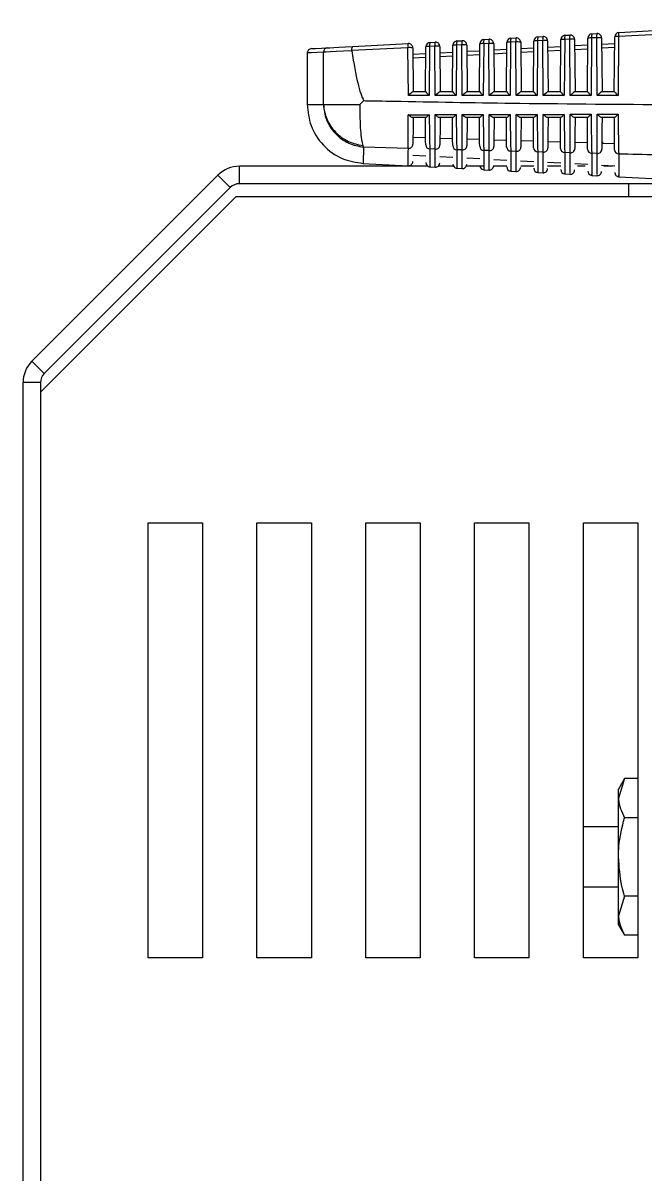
# Model space of a CAD drawing. Extents: x 11 to 120, y 2 to 94.
# Drawn here: x 49.449 to 50.88, y 9.498 to 12.147 of the extents above; entities that cross this region are included whole.
import ezdxf

# ---------------------------------------------------------------- set-up
doc = ezdxf.new("R2010")
doc.units = 0
doc.header["$MEASUREMENT"] = 0
doc.layers.add('OBJECT', color=7, linetype='CONTINUOUS')

msp = doc.modelspace()

# ---------------------------------------------------------------- linework, layer by layer
at = {"layer": 'OBJECT'}
for p, q in [((51.2256, 12.1375), (50.817, 12.1159)), ((50.8177, 12.1254), (51.2265, 12.147)), ((50.4455, 12.1057), (50.4574, 12.1063)), ((50.5076, 12.109), (50.5194, 12.1096)), ((50.5696, 12.1123), (50.5814, 12.1129)), ((50.6211, 11.9894), (50.6221, 12.1056)), ((50.6309, 12.1061), (50.6298, 11.98)), ((50.6426, 12.1067), (50.6309, 12.1061)), ((50.6316, 12.1155), (50.6433, 12.1162)), ((50.6438, 11.98), (50.6426, 12.1067)), ((50.6539, 12.1063), (50.6549, 11.9895)), ((50.6831, 11.9894), (50.6842, 12.1089)), ((50.693, 12.1094), (50.6918, 11.98)), ((50.7046, 12.11), (50.693, 12.1094)), ((50.6936, 12.1188), (50.7053, 12.1194)), ((50.7058, 11.98), (50.7046, 12.11)), ((50.7158, 12.1095), (50.7169, 11.9895)), ((50.7451, 11.9894), (50.7462, 12.1122)), ((50.755, 12.1126), (50.7538, 11.98)), ((50.7666, 12.1132), (50.755, 12.1126)), ((50.7557, 12.1221), (50.7673, 12.1227)), ((50.7678, 11.98), (50.7666, 12.1132)), ((50.7778, 12.1128), (50.7789, 11.9895)), ((50.8071, 11.9894), (50.8082, 12.1155)), ((50.817, 12.1159), (50.8158, 11.98)), ((50.1386, 11.9595), (50.1386, 12.08)), ((50.3328, 12.0903), (50.2041, 12.0835)), ((50.2041, 12.0835), (50.2041, 12.0832)), ((50.2065, 12.0931), (50.3335, 12.0998)), ((50.3338, 11.98), (50.3328, 12.0903)), ((50.344, 12.0899), (50.3449, 11.9895)), ((50.3731, 11.9894), (50.374, 12.0925)), ((50.3828, 12.093), (50.3818, 11.98)), ((50.3948, 12.0936), (50.3828, 12.093)), ((50.3835, 12.1024), (50.3955, 12.1031)), ((50.3958, 11.98), (50.3948, 12.0936)), ((50.406, 12.0932), (50.4069, 11.9895)), ((50.4061, 12.0786), (50.4359, 12.0802)), ((50.4351, 11.9894), (50.4361, 12.0958)), ((50.4448, 12.0963), (50.4438, 11.98)), ((50.4567, 12.0969), (50.4448, 12.0963)), ((50.4578, 11.98), (50.4567, 12.0969)), ((50.4679, 12.0964), (50.4689, 11.9895)), ((50.4681, 12.0819), (50.498, 12.0834)), ((50.4971, 11.9894), (50.4981, 12.0991)), ((50.5069, 12.0995), (50.5058, 11.98)), ((50.5187, 12.1002), (50.5069, 12.0995)), ((50.5198, 11.98), (50.5187, 12.1002)), ((50.5299, 12.0997), (50.5309, 11.9895)), ((50.53, 12.0851), (50.56, 12.0867)), ((50.5591, 11.9894), (50.5601, 12.1024)), ((50.5689, 12.1028), (50.5678, 11.98)), ((50.5807, 12.1034), (50.5689, 12.1028)), ((50.5818, 11.98), (50.5807, 12.1034)), ((50.5919, 12.103), (50.5929, 11.9895)), ((50.592, 12.0884), (50.622, 12.09)), ((50.6219, 12.0806), (50.5921, 12.079)), ((50.654, 12.0917), (50.684, 12.0933)), ((50.684, 12.0838), (50.6541, 12.0823)), ((50.716, 12.095), (50.7461, 12.0966)), ((50.746, 12.0871), (50.716, 12.0855)), ((50.7779, 12.0982), (50.8081, 12.0998)), ((50.808, 12.0904), (50.778, 12.0888)), ((50.1015, 12.0781), (50.1015, 11.9591)), ((50.3441, 12.0753), (50.3739, 12.0769)), ((50.3738, 12.0675), (50.3442, 12.0659)), ((50.4358, 12.0707), (50.4062, 12.0692)), ((50.4979, 12.074), (50.4682, 12.0725)), ((50.5599, 12.0773), (50.5301, 12.0757)), ((50.3818, 11.98), (50.3338, 11.98)), ((50.3447, 11.9895), (50.3731, 11.9895)), ((50.4438, 11.98), (50.3958, 11.98)), ((50.4067, 11.9895), (50.4351, 11.9895)), ((50.5058, 11.98), (50.4578, 11.98)), ((50.4687, 11.9895), (50.4971, 11.9895)), ((50.5678, 11.98), (50.5198, 11.98)), ((50.5307, 11.9895), (50.5591, 11.9895)), ((50.6298, 11.98), (50.5818, 11.98)), ((50.5927, 11.9895), (50.6211, 11.9895)), ((50.6918, 11.98), (50.6438, 11.98)), ((50.6547, 11.9895), (50.6831, 11.9895)), ((50.7538, 11.98), (50.7058, 11.98)), ((50.7167, 11.9895), (50.7451, 11.9895)), ((50.8158, 11.98), (50.7678, 11.98)), ((50.7787, 11.9895), (50.8071, 11.9895)), ((50.1381, 11.9595), (50.1386, 11.9595)), ((50.2223, 11.9595), (50.2314, 11.9685)), ((50.3734, 11.9295), (50.3437, 11.9295)), ((50.4354, 11.9295), (50.4057, 11.9295)), ((50.4974, 11.9295), (50.4678, 11.9295)), ((50.5593, 11.9295), (50.5299, 11.9295)), ((50.6213, 11.9295), (50.592, 11.9295)), ((50.6833, 11.9295), (50.654, 11.9295)), ((50.7452, 11.9295), (50.7161, 11.9295)), ((50.8072, 11.9295), (50.7781, 11.9295)), ((50.3735, 11.8829), (50.3445, 11.8838)), ((50.4356, 11.8809), (50.4065, 11.8818)), ((50.4976, 11.8789), (50.4684, 11.8798)), ((50.5596, 11.877), (50.5304, 11.8779)), ((50.6216, 11.875), (50.5924, 11.8759)), ((50.6836, 11.8731), (50.6544, 11.874)), ((50.7456, 11.8712), (50.7164, 11.8721)), ((50.8077, 11.8693), (50.7784, 11.8702)), ((50.7798, 11.8731), (50.7815, 11.8731)), ((50.2295, 11.865), (50.2309, 11.8617)), ((50.3338, 11.8588), (50.2309, 11.8617)), ((50.3441, 11.8432), (50.3739, 11.8416)), ((50.3958, 11.857), (50.3832, 11.8574)), ((50.4061, 11.84), (50.4359, 11.8384)), ((50.4578, 11.8553), (50.4452, 11.8556)), ((50.5198, 11.8536), (50.5072, 11.8539)), ((50.5818, 11.8519), (50.5692, 11.8523)), ((50.6438, 11.8503), (50.6312, 11.8506)), ((50.7057, 11.8487), (50.6932, 11.849)), ((50.7677, 11.8471), (50.7552, 11.8474)), ((49.9459, 11.7775), (49.9459, 11.8175)), ((50.3789, 11.8175), (49.9459, 11.8175)), ((50.2295, 11.8242), (50.3335, 11.8188)), ((50.3835, 11.8161), (50.3954, 11.8155)), ((50.4376, 11.8175), (50.402, 11.8175)), ((50.5075, 11.8175), (50.4668, 11.8175)), ((50.4679, 11.8367), (50.4981, 11.8351)), ((50.5601, 11.8175), (50.5298, 11.8175)), ((50.5299, 11.8335), (50.5602, 11.8319)), ((50.5918, 11.8302), (50.6222, 11.8286)), ((50.6221, 11.8175), (50.5919, 11.8175)), ((50.6538, 11.827), (50.6842, 11.8254)), ((50.6841, 11.8175), (50.6539, 11.8175)), ((50.716, 11.8237), (50.7461, 11.8221)), ((50.7404, 11.8175), (50.7224, 11.8175)), ((50.7779, 11.8205), (50.8081, 11.8189)), ((50.804, 11.8175), (50.7828, 11.8175)), ((49.469, 11.3696), (49.8964, 11.797)), ((49.9247, 11.7687), (49.8964, 11.797)), ((50.4455, 11.8129), (50.4574, 11.8123)), ((50.5075, 11.8096), (50.5193, 11.809)), ((50.5695, 11.8064), (50.5813, 11.8058)), ((50.6315, 11.8031), (50.6433, 11.8025)), ((50.6935, 11.7999), (50.7052, 11.7993)), ((50.7555, 11.7966), (50.7672, 11.796)), ((50.8175, 11.7934), (51.0851, 11.7794)), ((49.9247, 11.7687), (49.4973, 11.3413)), ((51.0835, 11.7775), (49.9459, 11.7775)), ((50.8395, 11.7775), (50.8395, 11.7475)), ((49.9376, 11.7475), (49.4885, 11.2984)), ((51.2085, 11.7475), (49.9376, 11.7475)), ((49.4973, 11.3413), (49.469, 11.3696)), ((49.4485, 8.215), (49.4485, 11.3201)), ((49.4885, 11.3201), (49.4485, 11.3201)), ((49.4885, 11.3201), (49.4885, 8.215)), ((49.736, 10.9975), (49.861, 10.9975)), ((49.736, 9.9975), (49.736, 10.9975)), ((49.861, 10.9975), (49.861, 9.9975)), ((49.986, 10.9975), (50.111, 10.9975)), ((49.986, 9.9975), (49.986, 10.9975)), ((50.111, 10.9975), (50.111, 9.9975)), ((50.236, 10.9975), (50.361, 10.9975)), ((50.236, 9.9975), (50.236, 10.9975)), ((50.361, 10.9975), (50.361, 9.9975)), ((50.486, 10.9975), (50.611, 10.9975)), ((50.486, 9.9975), (50.486, 10.9975)), ((50.611, 10.9975), (50.611, 9.9975)), ((50.736, 10.9975), (50.861, 10.9975)), ((50.736, 9.9975), (50.736, 10.9975)), ((50.861, 10.9975), (50.861, 9.9975)), ((50.8306, 10.4097), (50.8166, 10.3855)), ((50.8306, 10.4097), (50.8166, 10.3646)), ((50.861, 10.4097), (50.8306, 10.4097)), ((50.8166, 10.3646), (50.8166, 10.3855)), ((50.8166, 10.2295), (50.8166, 10.3646)), ((50.861, 10.3196), (50.8306, 10.3196)), ((50.8166, 10.2985), (50.736, 10.2985)), ((50.8166, 10.0944), (50.8166, 10.2295)), ((50.736, 10.1605), (50.8166, 10.1605)), ((50.8306, 10.1395), (50.8166, 10.0944)), ((50.861, 10.1395), (50.8306, 10.1395)), ((50.8166, 10.0735), (50.8166, 10.0944)), ((50.8166, 10.0735), (50.8306, 10.0494)), ((50.861, 10.0494), (50.8306, 10.0494)), ((49.861, 9.9975), (49.736, 9.9975)), ((50.111, 9.9975), (49.986, 9.9975)), ((50.361, 9.9975), (50.236, 9.9975)), ((50.611, 9.9975), (50.486, 9.9975)), ((50.861, 9.9975), (50.736, 9.9975))]:
    msp.add_line(p, q, dxfattribs=at)
at = {"layer": 'OBJECT', "flags": 128}
for points in [[(50.1386, 12.08), (50.1108, 12.0786), (50.1015, 12.0781)], [(50.111, 12.0881), (50.111, 12.0881), (50.1202, 12.0885), (50.1479, 12.09)], [(50.2041, 12.0832), (50.185, 12.0823), (50.1683, 12.0815), (50.1547, 12.0808), (50.1447, 12.0803), (50.1386, 12.08)], [(50.1479, 12.09), (50.1534, 12.0903), (50.1623, 12.0908), (50.1744, 12.0914), (50.1893, 12.0922), (50.2065, 12.0931)]]:
    msp.add_lwpolyline(points, dxfattribs=at)
at = {"layer": 'OBJECT'}
for centre, radius, start, end in [((50.4461, 12.0957), 0.01, 93.0226, 179.5), ((50.465, 12.0995), 0.0204, 162.3832, 189.2805), ((50.4769, 12.1002), 0.0204, 162.3832, 189.2805), ((50.4579, 12.0964), 0.01, 0.5, 93.0226), ((50.5081, 12.099), 0.01, 93.0226, 179.5), ((50.527, 12.1028), 0.0204, 162.3855, 189.2745), ((50.5388, 12.1034), 0.0204, 162.3832, 189.2805), ((50.5199, 12.0996), 0.01, 0.5, 93.0226), ((50.5701, 12.1023), 0.01, 93.0226, 179.5), ((50.589, 12.1061), 0.0204, 162.383, 189.2806), ((50.6008, 12.1067), 0.0204, 162.3859, 189.2742), ((50.5819, 12.1029), 0.01, 0.5, 93.0226), ((50.6321, 12.1056), 0.01, 93.0226, 179.5), ((50.6286, 12.0652), 0.041, 86.6838, 99.0007), ((50.6511, 12.1094), 0.0204, 162.3864, 189.2738), ((50.6628, 12.11), 0.0204, 162.3832, 189.2805), ((50.6461, 12.0523), 0.0545, 81.8662, 93.6814), ((50.6439, 12.1062), 0.01, 0.5, 93.0226), ((50.6942, 12.1088), 0.01, 93.0226, 179.5), ((50.6906, 12.0684), 0.041, 86.687, 98.9994), ((50.7131, 12.1126), 0.0204, 162.3828, 189.2808), ((50.7247, 12.1133), 0.0204, 162.3832, 189.2805), ((50.7081, 12.0555), 0.0545, 81.8665, 93.6811), ((50.7058, 12.1094), 0.01, 0.5, 93.0226), ((50.7562, 12.1121), 0.01, 93.0226, 179.5), ((50.7526, 12.0717), 0.041, 86.6838, 99.0007), ((50.7751, 12.1159), 0.0204, 162.3859, 189.2742), ((50.7867, 12.1165), 0.0204, 162.3859, 189.2742), ((50.7701, 12.0588), 0.0545, 81.8661, 93.6815), ((50.7678, 12.1127), 0.01, 0.5, 93.0226), ((50.8182, 12.1154), 0.01, 93.0226, 179.5), ((50.8146, 12.075), 0.041, 86.6868, 98.9977), ((50.8371, 12.1192), 0.0204, 162.3828, 189.2808), ((50.1115, 12.0781), 0.01, 93.0226, 175.0653), ((50.1485, 12.0801), 0.00991, 93.4746, 180.5507), ((50.3529, 12.0936), 0.0204, 162.3859, 189.2742), ((50.3363, 12.0359), 0.0545, 81.8661, 93.6815), ((50.334, 12.0898), 0.01, 0.5, 93.0226), ((50.384, 12.0925), 0.01, 93.0226, 179.5), ((50.3804, 12.0521), 0.041, 86.6857, 99.0007), ((50.403, 12.0963), 0.0204, 162.3855, 189.2745), ((50.4149, 12.0969), 0.0204, 162.3758, 189.2843), ((50.3983, 12.0392), 0.0545, 81.8662, 93.6814), ((50.396, 12.0931), 0.01, 0.5, 93.0226), ((50.4425, 12.0553), 0.041, 86.6836, 99.001), ((50.4602, 12.0425), 0.0545, 81.8665, 93.6811), ((50.5045, 12.0586), 0.041, 86.687, 98.9975), ((50.5222, 12.0457), 0.0545, 81.8667, 93.6809), ((50.5665, 12.0619), 0.041, 86.687, 98.9994), ((50.5842, 12.049), 0.0545, 81.8661, 93.6815), ((50.3344, 11.8687), 0.00992, 266.5029, 358.941), ((50.3836, 11.8672), 0.00989, 181.003, 267.587), ((50.3964, 11.8669), 0.00992, 266.4849, 358.9201), ((50.4456, 11.8655), 0.00989, 181.0189, 267.61), ((50.4584, 11.8652), 0.00991, 266.4666, 358.8996), ((50.5076, 11.8638), 0.00989, 181.0368, 267.6311), ((50.5204, 11.8635), 0.00991, 266.4477, 358.8788), ((50.5696, 11.8621), 0.00988, 181.0553, 267.6532), ((50.5824, 11.8618), 0.00991, 266.4286, 358.8557), ((50.6316, 11.8605), 0.00988, 181.0784, 267.6709), ((50.6444, 11.8602), 0.00991, 266.4108, 358.8338), ((50.6936, 11.8588), 0.00987, 181.0943, 267.6966), ((50.7064, 11.8585), 0.0099, 266.3922, 358.8115), ((50.7556, 11.8572), 0.00987, 181.1135, 267.7191), ((50.7684, 11.8569), 0.0099, 266.3725, 358.7897), ((50.8176, 11.8557), 0.00987, 181.134, 267.7412), ((49.9459, 11.7475), 0.07, 90, 135), ((50.334, 11.8287), 0.01, 266.9496, 359.5), ((50.384, 11.8261), 0.01, 180.5, 266.6441), ((50.396, 11.8255), 0.01, 266.5294, 359.5), ((50.4461, 11.8229), 0.01, 180.5, 266.1269), ((50.4579, 11.8222), 0.01, 266.013, 359.5), ((50.5081, 11.8196), 0.01, 180.5, 265.6107), ((50.5199, 11.819), 0.01, 265.4975, 359.5), ((50.5701, 11.8164), 0.01, 180.5, 265.0953), ((50.5819, 11.8158), 0.01, 264.9828, 359.5), ((50.6321, 11.8131), 0.01, 180.5, 264.5807), ((50.6439, 11.8125), 0.01, 264.469, 359.5), ((50.6942, 11.8099), 0.01, 180.5, 264.0669), ((50.7058, 11.8093), 0.01, 263.9559, 359.5), ((50.7562, 11.8066), 0.01, 180.5, 263.5539), ((50.7678, 11.806), 0.01, 263.4435, 359.5), ((50.8182, 11.8034), 0.01, 180.5, 263.0416), ((49.9459, 11.7475), 0.03, 90, 135), ((49.5185, 11.3201), 0.07, 135, 180), ((49.5185, 11.3201), 0.03, 135, 180)]:
    msp.add_arc(centre, radius, start, end, dxfattribs=at)
for centre, major_axis, ratio, start_param, end_param in [((50.2566, 14.2492), (0.0147, 2.2897), 0.052015, 2.811677, 3.052791), ((50.335, 11.9795), (0.00988, 0.00996), 0.087934, 0.08695, 1.605386), ((50.383, 11.9795), (-0.00991, 0.00999), 0.035372, 0.03505, 1.483386), ((50.397, 11.9795), (0.00988, 0.00996), 0.087934, 0.08695, 1.605386), ((50.445, 11.9795), (-0.00991, 0.00999), 0.035372, 0.03505, 1.483386), ((50.459, 11.9795), (0.00988, 0.00996), 0.087934, 0.08695, 1.605386), ((50.507, 11.9795), (-0.00991, 0.00999), 0.035372, 0.03505, 1.483386), ((50.521, 11.9795), (0.00988, 0.00996), 0.087934, 0.08695, 1.605386), ((50.569, 11.9795), (-0.00991, 0.00999), 0.035372, 0.03505, 1.483386), ((50.583, 11.9795), (0.00988, 0.00996), 0.087934, 0.08695, 1.605386), ((50.631, 11.9795), (-0.00991, 0.00999), 0.035372, 0.03505, 1.483386), ((50.645, 11.9795), (0.00988, 0.00996), 0.087934, 0.08695, 1.605386), ((50.693, 11.9795), (-0.00991, 0.00999), 0.035372, 0.03505, 1.483386), ((50.707, 11.9795), (0.00988, 0.00996), 0.087934, 0.08695, 1.605386), ((50.755, 11.9795), (-0.00991, 0.00999), 0.035372, 0.03505, 1.483386), ((50.769, 11.9795), (0.00988, 0.00996), 0.087934, 0.08695, 1.605386), ((50.817, 11.9795), (-0.00991, 0.00999), 0.035372, 0.03505, 1.483386)]:
    msp.add_ellipse(centre, major_axis=major_axis, ratio=ratio, start_param=start_param, end_param=end_param, dxfattribs=at)
for points, knots in [([(50.2041, 12.0835), (50.2041, 12.0846), (50.2041, 12.0869), (50.2045, 12.0897), (50.2051, 12.0919), (50.2058, 12.0929), (50.2063, 12.0931), (50.2065, 12.0931), (50.2065, 12.0931)], [0, 0, 0, 0, 0.2192768, 0.4385033, 0.6592408, 0.8829816, 0.9858182, 1, 1, 1, 1]), ([(50.1015, 11.9595), (50.1033, 11.9429), (50.1069, 11.9086), (50.1364, 11.864), (50.1794, 11.8323), (50.2135, 11.8268), (50.2299, 11.8242)], [0, 0, 0, 0, 0.240773, 0.5, 0.759226, 1, 1, 1, 1]), ([(50.1015, 11.9595), (50.103, 11.9595), (50.1061, 11.9595), (50.1275, 11.9595), (50.1381, 11.9595)], [0, 0, 0, 0, 0.5, 1, 1, 1, 1]), ([(50.1381, 11.9595), (50.1397, 11.9477), (50.143, 11.9234), (50.1645, 11.8916), (50.1951, 11.8685), (50.2192, 11.8639), (50.2309, 11.8617)], [0, 0, 0, 0, 0.24117, 0.5, 0.758828, 1, 1, 1, 1]), ([(50.1386, 11.9595), (50.1414, 11.9595), (50.1471, 11.9595), (50.1663, 11.9595), (50.1914, 11.9595), (50.212, 11.9595), (50.2223, 11.9595)], [0, 0, 0, 0, 0.250001, 0.499999, 0.750001, 1, 1, 1, 1]), ([(50.1386, 11.9595), (50.1403, 11.9483), (50.144, 11.9253), (50.165, 11.8949), (50.1948, 11.8725), (50.2182, 11.8675), (50.2295, 11.865)], [0, 0, 0, 0, 0.24156, 0.499999, 0.758437, 1, 1, 1, 1]), ([(50.2223, 11.9595), (50.2223, 11.9488), (50.2223, 11.9274), (50.2238, 11.8998), (50.2261, 11.8774), (50.2284, 11.8692), (50.2295, 11.865)], [0, 0, 0, 0, 0.25, 0.5, 0.75, 1, 1, 1, 1]), ([(50.2314, 11.9685), (50.2371, 11.9684), (50.2655, 11.9679), (50.3849, 11.9657), (50.6147, 11.9617), (50.8218, 11.9603), (50.9379, 11.9595)], [0, 0, 0, 0, 0.024148, 0.120739, 0.507103, 1, 1, 1, 1]), ([(50.3338, 11.8588), (50.3338, 11.8604), (50.3336, 11.8652), (50.3335, 11.8828), (50.3336, 11.9078), (50.3337, 11.9267), (50.3337, 11.9339), (50.3337, 11.9361)], [0, 0, 0, 0, 0.161731, 0.488573, 0.814942, 0.942319, 1, 1, 1, 1]), ([(50.3337, 11.9361), (50.3403, 11.9361), (50.3564, 11.9362), (50.3724, 11.9362), (50.3818, 11.9362)], [0, 0, 0, 0, 0.4123132, 1, 1, 1, 1]), ([(50.3437, 11.9295), (50.343, 11.9296), (50.3417, 11.9298), (50.3385, 11.9318), (50.3358, 11.9341), (50.3341, 11.9357), (50.3338, 11.9361), (50.3337, 11.9361)], [0, 0, 0, 0, 0.236908, 0.528795, 0.900013, 0.991343, 1, 1, 1, 1]), ([(50.3449, 11.9295), (50.3448, 11.9189), (50.3446, 11.8977), (50.3444, 11.877), (50.3444, 11.8711), (50.3443, 11.8685)], [0, 0, 0, 0, 0.357963, 0.715855, 1, 1, 1, 1]), ([(50.3737, 11.8671), (50.3736, 11.8707), (50.3736, 11.8779), (50.3734, 11.9011), (50.3732, 11.9207), (50.3731, 11.9295)], [0, 0, 0, 0, 0.356146, 0.712375, 1, 1, 1, 1]), ([(50.3818, 11.9362), (50.3818, 11.9362), (50.3814, 11.9359), (50.3798, 11.9342), (50.3772, 11.9319), (50.3746, 11.9298), (50.3738, 11.9296), (50.3734, 11.9295)], [0, 0, 0, 0, 0.0082759, 0.0945615, 0.478392, 0.7705637, 1, 1, 1, 1]), ([(50.3818, 11.9362), (50.3818, 11.934), (50.3819, 11.9254), (50.3821, 11.9053), (50.3825, 11.8799), (50.3829, 11.8633), (50.3831, 11.8588), (50.3832, 11.8574)], [0, 0, 0, 0, 0.057873, 0.21801, 0.538017, 0.858387, 1, 1, 1, 1]), ([(50.3958, 11.857), (50.3958, 11.8586), (50.3956, 11.8635), (50.3955, 11.8813), (50.3955, 11.9068), (50.3957, 11.9263), (50.3957, 11.934), (50.3957, 11.9363)], [0, 0, 0, 0, 0.15955, 0.481991, 0.803961, 0.942061, 1, 1, 1, 1]), ([(50.3957, 11.9363), (50.4023, 11.9363), (50.4184, 11.9363), (50.4344, 11.9364), (50.4438, 11.9364)], [0, 0, 0, 0, 0.412352, 1, 1, 1, 1]), ([(50.4057, 11.9295), (50.4052, 11.9296), (50.4039, 11.9298), (50.4008, 11.9317), (50.398, 11.9341), (50.3962, 11.9358), (50.3958, 11.9363), (50.3957, 11.9363)], [0, 0, 0, 0, 0.2256408, 0.5069825, 0.8682201, 0.9914648, 1, 1, 1, 1]), ([(50.4069, 11.9295), (50.4068, 11.9187), (50.4066, 11.8973), (50.4064, 11.8758), (50.4064, 11.8696), (50.4063, 11.8667)], [0, 0, 0, 0, 0.352325, 0.704581, 1, 1, 1, 1]), ([(50.4357, 11.8653), (50.4357, 11.869), (50.4356, 11.8763), (50.4354, 11.8999), (50.4352, 11.9202), (50.4351, 11.9295)], [0, 0, 0, 0, 0.350805, 0.701695, 1, 1, 1, 1]), ([(50.4438, 11.9364), (50.4438, 11.9364), (50.4433, 11.9359), (50.4416, 11.9342), (50.439, 11.9318), (50.4365, 11.9298), (50.4357, 11.9296), (50.4354, 11.9295)], [0, 0, 0, 0, 0.0082081, 0.119711, 0.4937346, 0.7767464, 1, 1, 1, 1]), ([(50.4438, 11.9364), (50.4438, 11.9341), (50.4439, 11.9254), (50.4441, 11.9051), (50.4445, 11.8794), (50.4449, 11.862), (50.4451, 11.8572), (50.4452, 11.8556)], [0, 0, 0, 0, 0.058137, 0.21618, 0.531949, 0.848067, 1, 1, 1, 1]), ([(50.4578, 11.8553), (50.4577, 11.8569), (50.4576, 11.8619), (50.4575, 11.8798), (50.4575, 11.9057), (50.4576, 11.9258), (50.4577, 11.9341), (50.4577, 11.9364)], [0, 0, 0, 0, 0.157483, 0.475733, 0.793525, 0.941799, 1, 1, 1, 1]), ([(50.4577, 11.9364), (50.4643, 11.9365), (50.4804, 11.9365), (50.4964, 11.9365), (50.5058, 11.9366)], [0, 0, 0, 0, 0.412394, 1, 1, 1, 1]), ([(50.4678, 11.9295), (50.4673, 11.9296), (50.466, 11.9298), (50.463, 11.9317), (50.4602, 11.9341), (50.4583, 11.9359), (50.4578, 11.9364), (50.4577, 11.9364)], [0, 0, 0, 0, 0.2207651, 0.49454, 0.8478251, 0.9915676, 1, 1, 1, 1]), ([(50.4689, 11.9295), (50.4688, 11.9186), (50.4686, 11.897), (50.4684, 11.8746), (50.4683, 11.8681), (50.4683, 11.865)], [0, 0, 0, 0, 0.347006, 0.693942, 1, 1, 1, 1]), ([(50.4977, 11.8636), (50.4977, 11.8673), (50.4976, 11.8747), (50.4974, 11.8988), (50.4972, 11.9196), (50.4971, 11.9295)], [0, 0, 0, 0, 0.345759, 0.691604, 1, 1, 1, 1]), ([(50.5058, 11.9366), (50.5058, 11.9365), (50.5053, 11.936), (50.5034, 11.9342), (50.5008, 11.9318), (50.4984, 11.9298), (50.4977, 11.9296), (50.4974, 11.9295)], [0, 0, 0, 0, 0.008109, 0.143847, 0.508255, 0.782549, 1, 1, 1, 1]), ([(50.5058, 11.9366), (50.5058, 11.9342), (50.5059, 11.9254), (50.5061, 11.905), (50.5065, 11.8788), (50.5069, 11.8608), (50.5071, 11.8557), (50.5072, 11.8539)], [0, 0, 0, 0, 0.058402, 0.214453, 0.526192, 0.838269, 1, 1, 1, 1]), ([(50.5198, 11.8536), (50.5197, 11.8553), (50.5196, 11.8603), (50.5195, 11.8783), (50.5195, 11.9046), (50.5196, 11.9253), (50.5197, 11.9342), (50.5197, 11.9366)], [0, 0, 0, 0, 0.155512, 0.469777, 0.783592, 0.941533, 1, 1, 1, 1]), ([(50.5197, 11.9366), (50.5263, 11.9366), (50.5424, 11.9367), (50.5584, 11.9367), (50.5678, 11.9367)], [0, 0, 0, 0, 0.412428, 1, 1, 1, 1]), ([(50.5299, 11.9295), (50.5293, 11.9296), (50.5281, 11.9298), (50.5252, 11.9317), (50.5223, 11.9341), (50.5204, 11.9359), (50.5198, 11.9366), (50.5197, 11.9366)], [0, 0, 0, 0, 0.2161177, 0.4826666, 0.8281497, 0.9916583, 1, 1, 1, 1]), ([(50.5309, 11.9295), (50.5308, 11.9185), (50.5306, 11.8967), (50.5304, 11.8734), (50.5303, 11.8666), (50.5303, 11.8633)], [0, 0, 0, 0, 0.341977, 0.683893, 1, 1, 1, 1]), ([(50.5597, 11.8619), (50.5597, 11.8657), (50.5596, 11.8731), (50.5594, 11.8976), (50.5592, 11.9191), (50.5591, 11.9295)], [0, 0, 0, 0, 0.340987, 0.682053, 1, 1, 1, 1]), ([(50.5678, 11.9367), (50.5678, 11.9367), (50.5672, 11.9361), (50.5653, 11.9342), (50.5627, 11.9317), (50.5603, 11.9298), (50.5596, 11.9296), (50.5593, 11.9295)], [0, 0, 0, 0, 0.008027, 0.167038, 0.521987, 0.788059, 1, 1, 1, 1]), ([(50.5678, 11.9367), (50.5678, 11.9343), (50.5679, 11.9255), (50.5681, 11.9048), (50.5685, 11.8783), (50.5689, 11.8595), (50.5691, 11.8542), (50.5692, 11.8523)], [0, 0, 0, 0, 0.058671, 0.212822, 0.520728, 0.828955, 1, 1, 1, 1]), ([(50.5818, 11.8519), (50.5817, 11.8536), (50.5816, 11.8587), (50.5815, 11.8768), (50.5815, 11.9036), (50.5816, 11.9249), (50.5817, 11.9343), (50.5817, 11.9368)], [0, 0, 0, 0, 0.1536344, 0.4641066, 0.7741299, 0.9412666, 1, 1, 1, 1]), ([(50.5817, 11.9368), (50.5883, 11.9368), (50.6044, 11.9368), (50.6204, 11.9369), (50.6298, 11.9369)], [0, 0, 0, 0, 0.412465, 1, 1, 1, 1]), ([(50.592, 11.9295), (50.5914, 11.9296), (50.5903, 11.9298), (50.5874, 11.9316), (50.5844, 11.9341), (50.5825, 11.936), (50.5818, 11.9367), (50.5817, 11.9368)], [0, 0, 0, 0, 0.211693, 0.471321, 0.809155, 0.991768, 1, 1, 1, 1]), ([(50.5929, 11.9295), (50.5928, 11.9184), (50.5926, 11.8964), (50.5924, 11.8723), (50.5923, 11.8651), (50.5923, 11.8616)], [0, 0, 0, 0, 0.337219, 0.67438, 1, 1, 1, 1]), ([(50.6217, 11.8603), (50.6217, 11.8641), (50.6216, 11.8716), (50.6214, 11.8965), (50.6212, 11.9186), (50.6211, 11.9295)], [0, 0, 0, 0, 0.336461, 0.673003, 1, 1, 1, 1]), ([(50.6298, 11.9369), (50.6298, 11.9369), (50.6291, 11.9361), (50.6271, 11.9342), (50.6245, 11.9317), (50.6222, 11.9298), (50.6216, 11.9296), (50.6213, 11.9295)], [0, 0, 0, 0, 0.007945, 0.189259, 0.535047, 0.793248, 1, 1, 1, 1]), ([(50.6298, 11.9369), (50.6298, 11.9344), (50.6299, 11.9255), (50.6301, 11.9046), (50.6305, 11.8779), (50.6309, 11.8583), (50.6311, 11.8527), (50.6312, 11.8506)], [0, 0, 0, 0, 0.058942, 0.211284, 0.515533, 0.820093, 1, 1, 1, 1]), ([(50.6438, 11.8503), (50.6437, 11.852), (50.6436, 11.8572), (50.6435, 11.8753), (50.6435, 11.9026), (50.6436, 11.9245), (50.6437, 11.9344), (50.6437, 11.9369)], [0, 0, 0, 0, 0.151844, 0.458695, 0.765103, 0.940994, 1, 1, 1, 1]), ([(50.6437, 11.9369), (50.6503, 11.9369), (50.6664, 11.937), (50.6824, 11.937), (50.6918, 11.937)], [0, 0, 0, 0, 0.412495, 1, 1, 1, 1]), ([(50.654, 11.9295), (50.6535, 11.9296), (50.6524, 11.9298), (50.6496, 11.9316), (50.6466, 11.9341), (50.6445, 11.9361), (50.6438, 11.9369), (50.6437, 11.9369)], [0, 0, 0, 0, 0.2074657, 0.4604449, 0.790795, 0.9918476, 1, 1, 1, 1]), ([(50.6549, 11.9295), (50.6548, 11.9184), (50.6546, 11.8962), (50.6544, 11.8712), (50.6543, 11.8637), (50.6543, 11.86)], [0, 0, 0, 0, 0.332713, 0.665365, 1, 1, 1, 1]), ([(50.6838, 11.8587), (50.6837, 11.8625), (50.6837, 11.8701), (50.6834, 11.8954), (50.6832, 11.9181), (50.6831, 11.9295)], [0, 0, 0, 0, 0.332165, 0.664412, 1, 1, 1, 1]), ([(50.6918, 11.937), (50.6918, 11.937), (50.691, 11.9362), (50.689, 11.9342), (50.6863, 11.9316), (50.6841, 11.9298), (50.6835, 11.9296), (50.6833, 11.9295)], [0, 0, 0, 0, 0.007882, 0.210623, 0.547438, 0.798167, 1, 1, 1, 1]), ([(50.6918, 11.937), (50.6918, 11.9345), (50.6919, 11.9255), (50.6921, 11.9045), (50.6925, 11.8774), (50.6929, 11.8571), (50.6931, 11.8512), (50.6932, 11.849)], [0, 0, 0, 0, 0.0592175, 0.2098329, 0.5105952, 0.8116536, 1, 1, 1, 1]), ([(50.7057, 11.8487), (50.7057, 11.8504), (50.7055, 11.8556), (50.7054, 11.8739), (50.7055, 11.9016), (50.7056, 11.924), (50.7057, 11.9345), (50.7057, 11.9371)], [0, 0, 0, 0, 0.150137, 0.453533, 0.756489, 0.940722, 1, 1, 1, 1]), ([(50.7057, 11.9371), (50.7123, 11.9371), (50.7284, 11.9371), (50.7444, 11.9372), (50.7538, 11.9372)], [0, 0, 0, 0, 0.412532, 1, 1, 1, 1]), ([(50.7161, 11.9295), (50.7156, 11.9296), (50.7145, 11.9298), (50.7117, 11.9316), (50.7087, 11.9341), (50.7066, 11.9362), (50.7058, 11.937), (50.7057, 11.9371)], [0, 0, 0, 0, 0.203471, 0.450054, 0.773102, 0.99194, 1, 1, 1, 1]), ([(50.7169, 11.9295), (50.7168, 11.9183), (50.7166, 11.8959), (50.7164, 11.8701), (50.7163, 11.8623), (50.7163, 11.8583)], [0, 0, 0, 0, 0.328436, 0.656815, 1, 1, 1, 1]), ([(50.7458, 11.8571), (50.7457, 11.8609), (50.7457, 11.8686), (50.7454, 11.8944), (50.7452, 11.9176), (50.7451, 11.9295)], [0, 0, 0, 0, 0.328087, 0.656253, 1, 1, 1, 1]), ([(50.7538, 11.9372), (50.7538, 11.9372), (50.7529, 11.9363), (50.7508, 11.9342), (50.7482, 11.9316), (50.746, 11.9298), (50.7455, 11.9296), (50.7452, 11.9295)], [0, 0, 0, 0, 0.007818, 0.231078, 0.559205, 0.802814, 1, 1, 1, 1]), ([(50.7538, 11.9372), (50.7538, 11.9346), (50.7539, 11.9255), (50.7541, 11.9043), (50.7545, 11.877), (50.7549, 11.856), (50.7551, 11.8498), (50.7552, 11.8474)], [0, 0, 0, 0, 0.059496, 0.20846, 0.505893, 0.803609, 1, 1, 1, 1]), ([(50.7677, 11.8471), (50.7677, 11.8488), (50.7675, 11.8541), (50.7674, 11.8725), (50.7675, 11.9006), (50.7676, 11.9236), (50.7677, 11.9346), (50.7677, 11.9372)], [0, 0, 0, 0, 0.148505, 0.448597, 0.748257, 0.940445, 1, 1, 1, 1]), ([(50.7677, 11.9372), (50.7743, 11.9372), (50.7904, 11.9373), (50.8064, 11.9373), (50.8158, 11.9373)], [0, 0, 0, 0, 0.41256, 1, 1, 1, 1]), ([(50.7781, 11.9295), (50.7777, 11.9296), (50.7767, 11.9298), (50.7743, 11.9313), (50.7712, 11.9337), (50.7689, 11.936), (50.7678, 11.9372), (50.7677, 11.9372)], [0, 0, 0, 0, 0.199293, 0.397082, 0.700897, 0.992018, 1, 1, 1, 1]), ([(50.7789, 11.9295), (50.7788, 11.9182), (50.7786, 11.8957), (50.7784, 11.8691), (50.7783, 11.861), (50.7782, 11.8567)], [0, 0, 0, 0, 0.324373, 0.648691, 1, 1, 1, 1]), ([(50.8078, 11.8555), (50.8077, 11.8594), (50.8077, 11.8671), (50.8074, 11.8933), (50.8072, 11.9171), (50.8071, 11.9295)], [0, 0, 0, 0, 0.3242056, 0.6484895, 1, 1, 1, 1]), ([(50.8158, 11.9373), (50.8158, 11.9373), (50.8148, 11.9363), (50.8127, 11.9341), (50.81, 11.9315), (50.808, 11.9298), (50.8074, 11.9296), (50.8072, 11.9295)], [0, 0, 0, 0, 0.0077487, 0.2506908, 0.5703603, 0.8072175, 1, 1, 1, 1]), ([(50.8158, 11.9373), (50.8158, 11.9347), (50.8159, 11.9256), (50.8161, 11.9042), (50.8165, 11.8766), (50.8169, 11.8548), (50.8171, 11.8484), (50.8173, 11.8458)], [0, 0, 0, 0, 0.059775, 0.207162, 0.501411, 0.795934, 1, 1, 1, 1]), ([(50.2309, 11.8617), (50.2306, 11.8508), (50.23, 11.829), (50.2299, 11.8258), (50.2299, 11.8242)], [0, 0, 0, 0, 0.496376, 1, 1, 1, 1]), ([(50.3335, 11.8188), (50.3335, 11.8188), (50.3334, 11.8137), (50.3335, 11.8268), (50.3337, 11.8481), (50.3338, 11.8588)], [0, 0, 0, 0, 0.001446, 0.500723, 1, 1, 1, 1]), ([(50.3832, 11.8574), (50.3832, 11.8561), (50.3832, 11.8498), (50.3834, 11.8272), (50.3836, 11.8111), (50.3835, 11.8163), (50.3835, 11.8164)], [0, 0, 0, 0, 0.046867, 0.234363, 0.98622, 1, 1, 1, 1]), ([(50.3955, 11.8159), (50.3955, 11.8174), (50.3955, 11.8206), (50.3957, 11.8447), (50.3958, 11.857)], [0, 0, 0, 0, 0.491198, 1, 1, 1, 1]), ([(50.4452, 11.8556), (50.4452, 11.8543), (50.4452, 11.8479), (50.4454, 11.8249), (50.4456, 11.8081), (50.4455, 11.8133), (50.4455, 11.8136)], [0, 0, 0, 0, 0.045988, 0.22997, 0.967723, 1, 1, 1, 1]), ([(50.4574, 11.813), (50.4574, 11.8144), (50.4575, 11.8173), (50.4577, 11.8423), (50.4578, 11.8553)], [0, 0, 0, 0, 0.482025, 1, 1, 1, 1]), ([(50.5072, 11.8539), (50.5072, 11.8526), (50.5073, 11.8461), (50.5075, 11.8225), (50.5076, 11.805), (50.5076, 11.8103), (50.5076, 11.8107)], [0, 0, 0, 0, 0.045141, 0.225735, 0.949898, 1, 1, 1, 1]), ([(50.5194, 11.8102), (50.5194, 11.8114), (50.5194, 11.814), (50.5197, 11.8399), (50.5198, 11.8536)], [0, 0, 0, 0, 0.473185, 1, 1, 1, 1]), ([(50.5692, 11.8523), (50.5692, 11.8509), (50.5693, 11.8443), (50.5695, 11.8202), (50.5696, 11.802), (50.5696, 11.8074), (50.5696, 11.8078)], [0, 0, 0, 0, 0.0443252, 0.2216513, 0.9327103, 1, 1, 1, 1]), ([(50.5814, 11.8073), (50.5814, 11.8084), (50.5814, 11.8106), (50.5816, 11.8375), (50.5818, 11.8519)], [0, 0, 0, 0, 0.464658, 1, 1, 1, 1]), ([(50.6312, 11.8506), (50.6312, 11.8492), (50.6313, 11.8425), (50.6315, 11.818), (50.6317, 11.799), (50.6316, 11.8044), (50.6316, 11.805)], [0, 0, 0, 0, 0.043537, 0.217711, 0.916125, 1, 1, 1, 1]), ([(50.6434, 11.8044), (50.6434, 11.8053), (50.6434, 11.8073), (50.6436, 11.8352), (50.6438, 11.8503)], [0, 0, 0, 0, 0.456429, 1, 1, 1, 1]), ([(50.6932, 11.849), (50.6932, 11.8476), (50.6933, 11.8407), (50.6935, 11.8157), (50.6937, 11.7959), (50.6936, 11.8014), (50.6936, 11.8021)], [0, 0, 0, 0, 0.042777, 0.213907, 0.900112, 1, 1, 1, 1]), ([(50.7053, 11.8016), (50.7053, 11.8023), (50.7054, 11.804), (50.7056, 11.8328), (50.7057, 11.8487)], [0, 0, 0, 0, 0.448483, 1, 1, 1, 1]), ([(50.7552, 11.8474), (50.7553, 11.846), (50.7553, 11.839), (50.7555, 11.8135), (50.7557, 11.7929), (50.7557, 11.7984), (50.7557, 11.7992)], [0, 0, 0, 0, 0.0420413, 0.2102318, 0.8846414, 1, 1, 1, 1]), ([(50.7673, 11.7987), (50.7673, 11.7993), (50.7673, 11.8007), (50.7676, 11.8304), (50.7677, 11.8471)], [0, 0, 0, 0, 0.440803, 1, 1, 1, 1]), ([(51.2265, 11.8361), (51.1472, 11.8379), (51.0108, 11.841), (50.8744, 11.8444), (50.8173, 11.8458)], [0, 0, 0, 0, 0.58145, 1, 1, 1, 1]), ([(50.8173, 11.8458), (50.8173, 11.8444), (50.8173, 11.8373), (50.8176, 11.8114), (50.8177, 11.7899), (50.8177, 11.7955), (50.8177, 11.7964)], [0, 0, 0, 0, 0.04133, 0.206679, 0.869686, 1, 1, 1, 1]), ([(50.8166, 10.3646), (50.8166, 10.3636), (50.8168, 10.3484), (50.824, 10.3335), (50.8306, 10.3196)], [0, 0, 0, 0, 0.070185, 1, 1, 1, 1]), ([(50.8166, 10.2295), (50.8168, 10.2377), (50.8176, 10.2682), (50.8251, 10.2979), (50.8306, 10.3196)], [0, 0, 0, 0, 0.268634, 1, 1, 1, 1]), ([(50.8306, 10.1395), (50.8285, 10.147), (50.8203, 10.1764), (50.8182, 10.2069), (50.8166, 10.2295)], [0, 0, 0, 0, 0.257551, 1, 1, 1, 1]), ([(50.8166, 10.0944), (50.8166, 10.0934), (50.8168, 10.0782), (50.824, 10.0633), (50.8306, 10.0494)], [0, 0, 0, 0, 0.070185, 1, 1, 1, 1])]:
    msp.add_open_spline(points, degree=3, knots=knots, dxfattribs=at)

doc.saveas('drawing.dxf')
